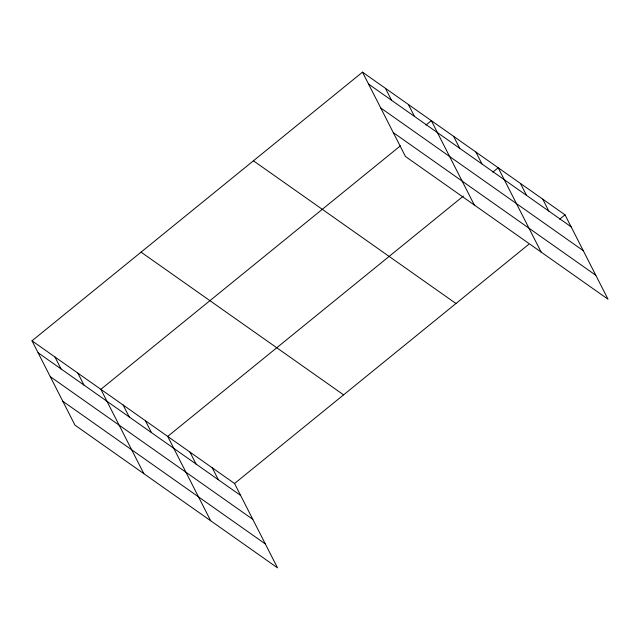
<?xml version="1.0" encoding="UTF-8"?>
<svg xmlns="http://www.w3.org/2000/svg" width="640" height="640" viewBox="0 0 640 640"><rect width="100%" height="100%" fill="white"/><g stroke="black" fill="none" stroke-linecap="round" stroke-linejoin="round"><path stroke-width="0.96" d="M32 340.808L234.536 483.504L277.512 567.848L74.976 425.152L32 340.808L362.488 72.152L565.024 214.848L608 299.192L405.464 156.496L362.488 72.152M400.416 145.816L100.864 389.32L143.84 473.664M425.936 125.072L431.352 120.672L474.328 205.016M463.384 196.056L167.696 436.416L210.672 520.76M492.776 172.16L498.192 167.76L541.16 252.104M234.536 483.504L528.672 244.4M559.608 219.256L565.024 214.848M368.576 84.088L571.104 226.792M380.752 107.984L583.28 250.68M393.288 132.6L595.824 275.304M253.432 160.808L455.96 303.504M141.064 252.152L343.592 394.848M38.08 352.744L240.616 495.44M50.256 376.64L252.792 519.336M62.8 401.256L265.336 543.952M542.744 199.152L548.832 211.088M520.464 183.456L526.552 195.392M475.912 152.064L481.992 164M453.632 136.368L459.712 148.304M408.4 104.496L414.48 116.432M385.448 88.32L391.528 100.264M212.256 467.808L218.336 479.744M189.976 452.112L196.056 464.048M145.416 420.72L151.504 432.656M123.144 405.016L129.224 416.96M77.904 373.152L83.992 385.088M54.952 356.976L61.04 368.912"/></g></svg>
